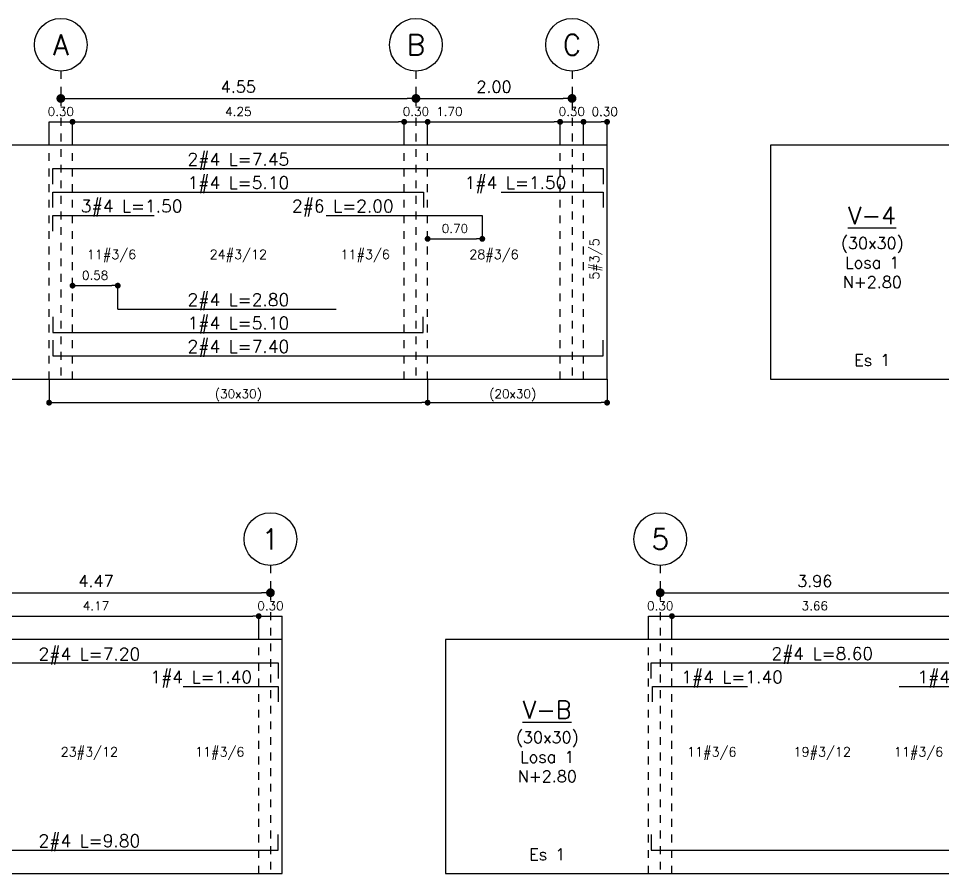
# Model space of a CAD drawing. Header units: millimetres. Extents: x -42 to 124, y -10 to 43.
# Drawn here: x 63.58 to 75.42, y 29.48 to 40.45 of the extents above; entities that cross this region are included whole.
import ezdxf
from ezdxf.enums import TextEntityAlignment as Align

# ---------------------------------------------------------------- set-up
doc = ezdxf.new("R2010")
doc.units = ezdxf.units.MM
doc.header["$LTSCALE"] = 0.01
doc.header["$PDMODE"] = 3
doc.linetypes.add('DASHDOT', pattern=[1, 0.5, -0.25, 0, -0.25])
doc.linetypes.add('DASHED2', pattern=[0.375, 0.25, -0.125])
for name, color, linetype in [('FC_BORDES', 4, 'Continuous'), ('FC_CIRCULO DE EJES', 3, 'Continuous'), ('FC_COTAS', 1, 'Continuous'), ('FC_COTAS @ 75', 1, 'Continuous'), ('FC_COTAS EJES', 1, 'Continuous'), ('FC_COTAS EJES @ 75', 1, 'Continuous'), ('FC_EJES', 1, 'DASHDOT'), ('FC_PROYECCION', 6, 'DASHED2'), ('FC_R-175', 5, 'Continuous'), ('FC_R-175 @ 75', 5, 'Continuous'), ('FC_R-60', 11, 'Continuous'), ('FC_R-80', 11, 'Continuous'), ('FC_R-80 @ 75', 11, 'Continuous'), ('FC_REFUERZO', 5, 'Continuous')]:
    doc.layers.add(name, color=color, linetype=linetype)
doc.styles.add('FC_TEXT', font='romans.shx', dxfattribs={"height": 0.002})
doc.styles.add('FC_TEXT1', font='romans.shx')
doc.styles.get("Standard").update_dxf_attribs({"font": 'romans.shx'})
doc.dimstyles.new('FC_COTAS', dxfattribs={"dimtxt": 0.0015, "dimasz": 0.001, "dimexe": 0, "dimexo": 0, "dimgap": 0.001, "dimtad": 1, "dimtih": 1, "dimtoh": 1, "dimzin": 0, "dimdsep": 46, "dimtxsty": 'FC_TEXT1', "dimblk": 'DOT', "dimcen": 0.09, "dimclrd": 256, "dimclre": 256, "dimclrt": 256, "dimadec": 0, "dimazin": 0, "dimtfac": 1, "dimtix": 1, "dimtmove": 2, "dimatfit": 3, "dimfxl": 1.002, "dimtolj": 1, "dimtzin": 0, "dimlwd": -1, "dimarcsym": 0})
doc.dimstyles.new('FC_COTAS EJES', dxfattribs={"dimtxt": 0.002, "dimasz": 0.0015, "dimexe": 0, "dimexo": 0, "dimgap": 0.001, "dimtad": 1, "dimtih": 1, "dimtoh": 1, "dimzin": 0, "dimdsep": 46, "dimtxsty": 'FC_TEXT1', "dimblk": 'DOT', "dimcen": 0.09, "dimclrd": 256, "dimclre": 256, "dimclrt": 256, "dimadec": 0, "dimazin": 0, "dimtfac": 1, "dimtix": 1, "dimtmove": 2, "dimatfit": 3, "dimfxl": 1.002, "dimtolj": 1, "dimtzin": 0, "dimlwd": -1, "dimarcsym": 0})

# ---------------------------------------------------------------- blocks, each defined once
blk = doc.blocks.new('FC_B_Eje')
at = {"layer": 'FC_CIRCULO DE EJES', "ltscale": 1.5}
blk.add_circle((0, 0), 0.0045, dxfattribs=at)
at = {"ltscale": 1.5, "style": 'FC_TEXT1'}
blk.add_attdef('EJE', text='', height=0.0035, dxfattribs=at).set_placement((0, 0), align=Align.MIDDLE_CENTER)
blk = doc.blocks.new('*D455')
at = {"layer": 'Defpoints', "color": 0, "ltscale": 0.6, "transparency": 16777216}
for p in [(64.276, 39.121), (63.976, 38.821), (64.276, 38.821)]:
    blk.add_point(p, dxfattribs=at)
at = {"layer": 'FC_COTAS', "lineweight": -2, "ltscale": 0.6, "transparency": 16777216}
for p, q in [((63.976, 38.821), (63.976, 39.121)), ((64.276, 38.821), (64.276, 39.121))]:
    blk.add_line(p, q, dxfattribs=at)
at = {"layer": 'FC_COTAS', "ltscale": 0.6, "transparency": 16777216}
blk.add_line((63.976, 39.121), (64.276, 39.121), dxfattribs=at)
at = {"layer": 'FC_COTAS', "ltscale": 0.6, "transparency": 16777216, "insert": (64.126, 39.253), "char_height": 0.1125, "attachment_point": 5, "style": 'FC_TEXT1', "bg_fill": 3, "box_fill_scale": 1.1, "bg_fill_color": 256, "bg_fill_true_color": 13158600, "bg_fill_transparency": 0}
blk.add_mtext('\\A1;0.30', dxfattribs=at)
blk = doc.blocks.new('_Dot')
at = {"color": 0, "linetype": 'ByBlock', "lineweight": -2}
blk.add_line((-0.5, 0), (-1, 0), dxfattribs=at)
at = {"color": 0, "linetype": 'ByBlock', "const_width": 0.5}
blk.add_lwpolyline([(-0.25, 0, 1), (0.25, 0, 1)], format="xyb", close=True, dxfattribs=at)
blk = doc.blocks.new('*D456')
at = {"layer": 'Defpoints', "color": 0, "ltscale": 0.6, "transparency": 16777216}
for p in [(68.526, 39.121), (64.276, 38.821), (68.526, 38.821)]:
    blk.add_point(p, dxfattribs=at)
at = {"layer": 'FC_COTAS', "lineweight": -2, "ltscale": 0.6, "transparency": 16777216}
for p, q in [((64.276, 38.821), (64.276, 39.121)), ((68.526, 38.821), (68.526, 39.121))]:
    blk.add_line(p, q, dxfattribs=at)
at = {"layer": 'FC_COTAS', "ltscale": 0.6, "transparency": 16777216}
blk.add_line((64.351, 39.121), (68.451, 39.121), dxfattribs=at)
at = {"layer": 'FC_COTAS', "ltscale": 0.6, "transparency": 16777216, "xscale": 0.075, "yscale": 0.075, "zscale": 0.075, "rotation": 180}
blk.add_blockref('_Dot', (64.276, 39.121), dxfattribs=at)
at = {"layer": 'FC_COTAS', "ltscale": 0.6, "transparency": 16777216, "xscale": 0.075, "yscale": 0.075, "zscale": 0.075}
blk.add_blockref('_Dot', (68.526, 39.121), dxfattribs=at)
at = {"layer": 'FC_COTAS', "ltscale": 0.6, "transparency": 16777216, "insert": (66.401, 39.253), "char_height": 0.1125, "attachment_point": 5, "style": 'FC_TEXT1'}
blk.add_mtext('\\A1;4.25', dxfattribs=at)
blk = doc.blocks.new('*D457')
at = {"layer": 'Defpoints', "color": 0, "ltscale": 0.6, "transparency": 16777216}
for p in [(68.826, 39.121), (68.526, 38.821), (68.826, 38.821)]:
    blk.add_point(p, dxfattribs=at)
at = {"layer": 'FC_COTAS', "lineweight": -2, "ltscale": 0.6, "transparency": 16777216}
for p, q in [((68.526, 38.821), (68.526, 39.121)), ((68.826, 38.821), (68.826, 39.121))]:
    blk.add_line(p, q, dxfattribs=at)
at = {"layer": 'FC_COTAS', "ltscale": 0.6, "transparency": 16777216}
blk.add_line((68.526, 39.121), (68.826, 39.121), dxfattribs=at)
at = {"layer": 'FC_COTAS', "ltscale": 0.6, "transparency": 16777216, "insert": (68.676, 39.253), "char_height": 0.1125, "attachment_point": 5, "style": 'FC_TEXT1', "bg_fill": 3, "box_fill_scale": 1.1, "bg_fill_color": 256, "bg_fill_true_color": 13158600, "bg_fill_transparency": 0}
blk.add_mtext('\\A1;0.30', dxfattribs=at)
blk = doc.blocks.new('*D430')
at = {"layer": 'Defpoints', "color": 0, "ltscale": 0.6, "transparency": 16777216}
for p in [(70.523, 39.121), (68.826, 38.821), (70.523, 38.821)]:
    blk.add_point(p, dxfattribs=at)
at = {"layer": 'FC_COTAS', "lineweight": -2, "ltscale": 0.6, "transparency": 16777216}
for p, q in [((68.826, 38.821), (68.826, 39.121)), ((70.523, 38.821), (70.523, 39.121))]:
    blk.add_line(p, q, dxfattribs=at)
at = {"layer": 'FC_COTAS', "ltscale": 0.6, "transparency": 16777216}
blk.add_line((68.901, 39.121), (70.448, 39.121), dxfattribs=at)
at = {"layer": 'FC_COTAS', "ltscale": 0.6, "transparency": 16777216, "xscale": 0.075, "yscale": 0.075, "zscale": 0.075, "rotation": 180}
blk.add_blockref('_Dot', (68.826, 39.121), dxfattribs=at)
at = {"layer": 'FC_COTAS', "ltscale": 0.6, "transparency": 16777216, "xscale": 0.075, "yscale": 0.075, "zscale": 0.075}
blk.add_blockref('_Dot', (70.523, 39.121), dxfattribs=at)
at = {"layer": 'FC_COTAS', "ltscale": 0.6, "transparency": 16777216, "insert": (69.105, 39.253), "char_height": 0.1125, "attachment_point": 5, "style": 'FC_TEXT1'}
blk.add_mtext('\\A1;1.70', dxfattribs=at)
blk = doc.blocks.new('*D458')
at = {"layer": 'Defpoints', "color": 0, "ltscale": 0.6, "transparency": 16777216}
for p in [(64.126, 39.421), (68.676, 39.421), (68.676, 39.421)]:
    blk.add_point(p, dxfattribs=at)
at = {"layer": 'FC_COTAS EJES', "ltscale": 0.6, "transparency": 16777216}
blk.add_line((64.238, 39.421), (68.563, 39.421), dxfattribs=at)
at = {"layer": 'FC_COTAS EJES', "ltscale": 0.6, "transparency": 16777216, "xscale": 0.1125, "yscale": 0.1125, "zscale": 0.1125, "rotation": 180}
blk.add_blockref('_Dot', (64.126, 39.421), dxfattribs=at)
at = {"layer": 'FC_COTAS EJES', "ltscale": 0.6, "transparency": 16777216, "xscale": 0.1125, "yscale": 0.1125, "zscale": 0.1125}
blk.add_blockref('_Dot', (68.676, 39.421), dxfattribs=at)
at = {"layer": 'FC_COTAS EJES', "ltscale": 0.6, "transparency": 16777216, "insert": (66.401, 39.571), "char_height": 0.15, "attachment_point": 5, "style": 'FC_TEXT1'}
blk.add_mtext('\\A1;4.55', dxfattribs=at)
blk = doc.blocks.new('*D459')
at = {"layer": 'Defpoints', "color": 0, "ltscale": 0.6, "transparency": 16777216}
for p in [(68.676, 39.421), (70.676, 39.421), (70.676, 39.421)]:
    blk.add_point(p, dxfattribs=at)
at = {"layer": 'FC_COTAS EJES', "ltscale": 0.6, "transparency": 16777216}
blk.add_line((68.788, 39.421), (70.563, 39.421), dxfattribs=at)
at = {"layer": 'FC_COTAS EJES', "ltscale": 0.6, "transparency": 16777216, "xscale": 0.1125, "yscale": 0.1125, "zscale": 0.1125, "rotation": 180}
blk.add_blockref('_Dot', (68.676, 39.421), dxfattribs=at)
at = {"layer": 'FC_COTAS EJES', "ltscale": 0.6, "transparency": 16777216, "xscale": 0.1125, "yscale": 0.1125, "zscale": 0.1125}
blk.add_blockref('_Dot', (70.676, 39.421), dxfattribs=at)
at = {"layer": 'FC_COTAS EJES', "ltscale": 0.6, "transparency": 16777216, "insert": (69.676, 39.571), "char_height": 0.15, "attachment_point": 5, "style": 'FC_TEXT1'}
blk.add_mtext('\\A1;2.00', dxfattribs=at)
blk = doc.blocks.new('*D431')
at = {"layer": 'Defpoints', "color": 0, "ltscale": 0.6, "transparency": 16777216}
for p in [(70.823, 39.121), (70.523, 38.821), (70.823, 38.821)]:
    blk.add_point(p, dxfattribs=at)
at = {"layer": 'FC_COTAS', "lineweight": -2, "ltscale": 0.6, "transparency": 16777216}
for p, q in [((70.523, 38.821), (70.523, 39.121)), ((70.823, 38.821), (70.823, 39.121))]:
    blk.add_line(p, q, dxfattribs=at)
at = {"layer": 'FC_COTAS', "ltscale": 0.6, "transparency": 16777216}
blk.add_line((70.523, 39.121), (70.823, 39.121), dxfattribs=at)
at = {"layer": 'FC_COTAS', "ltscale": 0.6, "transparency": 16777216, "insert": (70.673, 39.253), "char_height": 0.1125, "attachment_point": 5, "style": 'FC_TEXT1'}
blk.add_mtext('\\A1;0.30', dxfattribs=at)
blk = doc.blocks.new('*D429')
at = {"layer": 'Defpoints', "color": 0, "ltscale": 0.6, "transparency": 16777216}
for p in [(71.125, 39.121), (70.823, 38.821), (71.125, 38.821)]:
    blk.add_point(p, dxfattribs=at)
at = {"layer": 'FC_COTAS', "lineweight": -2, "ltscale": 0.6, "transparency": 16777216}
for p, q in [((70.823, 38.821), (70.823, 39.121)), ((71.125, 38.821), (71.125, 39.121))]:
    blk.add_line(p, q, dxfattribs=at)
at = {"layer": 'FC_COTAS', "ltscale": 0.6, "transparency": 16777216}
blk.add_line((70.898, 39.121), (71.05, 39.121), dxfattribs=at)
at = {"layer": 'FC_COTAS', "ltscale": 0.6, "transparency": 16777216, "xscale": 0.075, "yscale": 0.075, "zscale": 0.075, "rotation": 180}
blk.add_blockref('_Dot', (70.823, 39.121), dxfattribs=at)
at = {"layer": 'FC_COTAS', "ltscale": 0.6, "transparency": 16777216, "xscale": 0.075, "yscale": 0.075, "zscale": 0.075}
blk.add_blockref('_Dot', (71.125, 39.121), dxfattribs=at)
at = {"layer": 'FC_COTAS', "ltscale": 0.6, "transparency": 16777216, "insert": (71.095, 39.252), "char_height": 0.1125, "attachment_point": 5, "style": 'FC_TEXT1'}
blk.add_mtext('\\A1;0.30', dxfattribs=at)
blk = doc.blocks.new('*D426')
at = {"layer": 'Defpoints', "color": 0, "ltscale": 0.6, "transparency": 16777216}
for p in [(63.976, 35.821), (68.826, 35.821), (68.826, 35.521)]:
    blk.add_point(p, dxfattribs=at)
at = {"layer": 'FC_COTAS', "lineweight": -2, "ltscale": 0.6, "transparency": 16777216}
for p, q in [((63.976, 35.821), (63.976, 35.521)), ((68.826, 35.821), (68.826, 35.521))]:
    blk.add_line(p, q, dxfattribs=at)
at = {"layer": 'FC_COTAS', "ltscale": 0.6, "transparency": 16777216}
blk.add_line((64.051, 35.521), (68.751, 35.521), dxfattribs=at)
at = {"layer": 'FC_COTAS', "ltscale": 0.6, "transparency": 16777216, "xscale": 0.075, "yscale": 0.075, "zscale": 0.075, "rotation": 180}
blk.add_blockref('_Dot', (63.976, 35.521), dxfattribs=at)
at = {"layer": 'FC_COTAS', "ltscale": 0.6, "transparency": 16777216, "xscale": 0.075, "yscale": 0.075, "zscale": 0.075}
blk.add_blockref('_Dot', (68.826, 35.521), dxfattribs=at)
at = {"layer": 'FC_COTAS', "ltscale": 0.6, "transparency": 16777216, "insert": (66.401, 35.615), "char_height": 0.1125, "attachment_point": 5, "style": 'FC_TEXT1'}
blk.add_mtext('\\A1;(30x30)', dxfattribs=at)
blk = doc.blocks.new('*D427')
at = {"layer": 'Defpoints', "color": 0, "ltscale": 0.6, "transparency": 16777216}
for p in [(68.826, 35.821), (71.125, 35.821), (71.125, 35.521)]:
    blk.add_point(p, dxfattribs=at)
at = {"layer": 'FC_COTAS', "lineweight": -2, "ltscale": 0.6, "transparency": 16777216}
for p, q in [((68.826, 35.821), (68.826, 35.521)), ((71.125, 35.821), (71.125, 35.521))]:
    blk.add_line(p, q, dxfattribs=at)
at = {"layer": 'FC_COTAS', "ltscale": 0.6, "transparency": 16777216}
blk.add_line((68.901, 35.521), (71.05, 35.521), dxfattribs=at)
at = {"layer": 'FC_COTAS', "ltscale": 0.6, "transparency": 16777216, "xscale": 0.075, "yscale": 0.075, "zscale": 0.075, "rotation": 180}
blk.add_blockref('_Dot', (68.826, 35.521), dxfattribs=at)
at = {"layer": 'FC_COTAS', "ltscale": 0.6, "transparency": 16777216, "xscale": 0.075, "yscale": 0.075, "zscale": 0.075}
blk.add_blockref('_Dot', (71.125, 35.521), dxfattribs=at)
at = {"layer": 'FC_COTAS', "ltscale": 0.6, "transparency": 16777216, "insert": (69.916, 35.615), "char_height": 0.1125, "attachment_point": 5, "style": 'FC_TEXT1'}
blk.add_mtext('\\A1;(20x30)', dxfattribs=at)
blk = doc.blocks.new('*D480')
at = {"layer": 'Defpoints', "color": 0, "ltscale": 0.6, "transparency": 16777216}
for p in [(62.342, 33.084), (66.812, 33.084), (66.812, 33.084)]:
    blk.add_point(p, dxfattribs=at)
at = {"layer": 'FC_COTAS', "ltscale": 0.6, "transparency": 16777216}
blk.add_line((62.454, 33.084), (66.699, 33.084), dxfattribs=at)
at = {"layer": 'FC_COTAS', "ltscale": 0.6, "transparency": 16777216, "xscale": 0.1125, "yscale": 0.1125, "zscale": 0.1125, "rotation": 180}
blk.add_blockref('_Dot', (62.342, 33.084), dxfattribs=at)
at = {"layer": 'FC_COTAS', "ltscale": 0.6, "transparency": 16777216, "xscale": 0.1125, "yscale": 0.1125, "zscale": 0.1125}
blk.add_blockref('_Dot', (66.812, 33.084), dxfattribs=at)
at = {"layer": 'FC_COTAS', "ltscale": 0.6, "transparency": 16777216, "insert": (64.577, 33.234), "char_height": 0.15, "attachment_point": 5, "style": 'FC_TEXT1'}
blk.add_mtext('\\A1;4.47', dxfattribs=at)
blk = doc.blocks.new('*D485')
at = {"layer": 'Defpoints', "color": 0, "ltscale": 0.6, "transparency": 16777216}
for p in [(66.662, 32.784), (62.492, 32.484), (66.662, 32.484)]:
    blk.add_point(p, dxfattribs=at)
at = {"layer": 'FC_COTAS', "lineweight": -2, "ltscale": 0.6, "transparency": 16777216}
for p, q in [((62.492, 32.484), (62.492, 32.784)), ((66.662, 32.484), (66.662, 32.784))]:
    blk.add_line(p, q, dxfattribs=at)
at = {"layer": 'FC_COTAS', "ltscale": 0.6, "transparency": 16777216}
blk.add_line((62.567, 32.784), (66.587, 32.784), dxfattribs=at)
at = {"layer": 'FC_COTAS', "ltscale": 0.6, "transparency": 16777216, "xscale": 0.075, "yscale": 0.075, "zscale": 0.075, "rotation": 180}
blk.add_blockref('_Dot', (62.492, 32.784), dxfattribs=at)
at = {"layer": 'FC_COTAS', "ltscale": 0.6, "transparency": 16777216, "xscale": 0.075, "yscale": 0.075, "zscale": 0.075}
blk.add_blockref('_Dot', (66.662, 32.784), dxfattribs=at)
at = {"layer": 'FC_COTAS', "ltscale": 0.6, "transparency": 16777216, "insert": (64.577, 32.916), "char_height": 0.1125, "attachment_point": 5, "style": 'FC_TEXT1'}
blk.add_mtext('\\A1;4.17', dxfattribs=at)
blk = doc.blocks.new('*D486')
at = {"layer": 'Defpoints', "color": 0, "ltscale": 0.6, "transparency": 16777216}
for p in [(66.962, 32.784), (66.662, 32.484), (66.962, 32.484)]:
    blk.add_point(p, dxfattribs=at)
at = {"layer": 'FC_COTAS', "lineweight": -2, "ltscale": 0.6, "transparency": 16777216}
for p, q in [((66.662, 32.484), (66.662, 32.784)), ((66.962, 32.484), (66.962, 32.784))]:
    blk.add_line(p, q, dxfattribs=at)
at = {"layer": 'FC_COTAS', "ltscale": 0.6, "transparency": 16777216}
blk.add_line((66.662, 32.784), (66.962, 32.784), dxfattribs=at)
at = {"layer": 'FC_COTAS', "ltscale": 0.6, "transparency": 16777216, "insert": (66.812, 32.916), "char_height": 0.1125, "attachment_point": 5, "style": 'FC_TEXT1', "bg_fill": 3, "box_fill_scale": 1.1, "bg_fill_color": 256, "bg_fill_true_color": 13158600, "bg_fill_transparency": 0}
blk.add_mtext('\\A1;0.30', dxfattribs=at)
blk = doc.blocks.new('*D487')
at = {"layer": 'Defpoints', "color": 0, "ltscale": 0.6, "transparency": 16777216}
for p in [(71.956, 32.784), (71.656, 32.484), (71.956, 32.484)]:
    blk.add_point(p, dxfattribs=at)
at = {"layer": 'FC_COTAS', "lineweight": -2, "ltscale": 0.6, "transparency": 16777216}
for p, q in [((71.656, 32.484), (71.656, 32.784)), ((71.956, 32.484), (71.956, 32.784))]:
    blk.add_line(p, q, dxfattribs=at)
at = {"layer": 'FC_COTAS', "ltscale": 0.6, "transparency": 16777216}
blk.add_line((71.656, 32.784), (71.956, 32.784), dxfattribs=at)
at = {"layer": 'FC_COTAS', "ltscale": 0.6, "transparency": 16777216, "insert": (71.806, 32.916), "char_height": 0.1125, "attachment_point": 5, "style": 'FC_TEXT1', "bg_fill": 3, "box_fill_scale": 1.1, "bg_fill_color": 256, "bg_fill_true_color": 13158600, "bg_fill_transparency": 0}
blk.add_mtext('\\A1;0.30', dxfattribs=at)
blk = doc.blocks.new('*D488')
at = {"layer": 'Defpoints', "color": 0, "ltscale": 0.6, "transparency": 16777216}
for p in [(75.616, 32.784), (71.956, 32.484), (75.616, 32.484)]:
    blk.add_point(p, dxfattribs=at)
at = {"layer": 'FC_COTAS', "lineweight": -2, "ltscale": 0.6, "transparency": 16777216}
for p, q in [((71.956, 32.484), (71.956, 32.784)), ((75.616, 32.484), (75.616, 32.784))]:
    blk.add_line(p, q, dxfattribs=at)
at = {"layer": 'FC_COTAS', "ltscale": 0.6, "transparency": 16777216}
blk.add_line((72.031, 32.784), (75.541, 32.784), dxfattribs=at)
at = {"layer": 'FC_COTAS', "ltscale": 0.6, "transparency": 16777216, "xscale": 0.075, "yscale": 0.075, "zscale": 0.075, "rotation": 180}
blk.add_blockref('_Dot', (71.956, 32.784), dxfattribs=at)
at = {"layer": 'FC_COTAS', "ltscale": 0.6, "transparency": 16777216, "xscale": 0.075, "yscale": 0.075, "zscale": 0.075}
blk.add_blockref('_Dot', (75.616, 32.784), dxfattribs=at)
at = {"layer": 'FC_COTAS', "ltscale": 0.6, "transparency": 16777216, "insert": (73.786, 32.916), "char_height": 0.1125, "attachment_point": 5, "style": 'FC_TEXT1'}
blk.add_mtext('\\A1;3.66', dxfattribs=at)
blk = doc.blocks.new('*D490')
at = {"layer": 'Defpoints', "color": 0, "ltscale": 0.6, "transparency": 16777216}
for p in [(71.806, 33.084), (75.766, 33.084), (75.766, 33.084)]:
    blk.add_point(p, dxfattribs=at)
at = {"layer": 'FC_COTAS EJES', "ltscale": 0.6, "transparency": 16777216}
blk.add_line((71.919, 33.084), (75.654, 33.084), dxfattribs=at)
at = {"layer": 'FC_COTAS EJES', "ltscale": 0.6, "transparency": 16777216, "xscale": 0.1125, "yscale": 0.1125, "zscale": 0.1125, "rotation": 180}
blk.add_blockref('_Dot', (71.806, 33.084), dxfattribs=at)
at = {"layer": 'FC_COTAS EJES', "ltscale": 0.6, "transparency": 16777216, "xscale": 0.1125, "yscale": 0.1125, "zscale": 0.1125}
blk.add_blockref('_Dot', (75.766, 33.084), dxfattribs=at)
at = {"layer": 'FC_COTAS EJES', "ltscale": 0.6, "transparency": 16777216, "insert": (73.786, 33.234), "char_height": 0.15, "attachment_point": 5, "style": 'FC_TEXT1'}
blk.add_mtext('\\A1;3.96', dxfattribs=at)
blk = doc.blocks.new('*D424')
at = {"layer": 'Defpoints', "color": 0, "ltscale": 0.6, "transparency": 16777216}
for p in [(64.276, 37.021), (64.856, 37.021), (64.856, 36.721)]:
    blk.add_point(p, dxfattribs=at)
at = {"layer": 'FC_COTAS', "ltscale": 0.6, "transparency": 16777216}
blk.add_line((64.351, 37.021), (64.781, 37.021), dxfattribs=at)
at = {"layer": 'FC_COTAS', "lineweight": -2, "ltscale": 0.6, "transparency": 16777216}
blk.add_line((64.856, 36.721), (64.856, 37.021), dxfattribs=at)
at = {"layer": 'FC_COTAS', "ltscale": 0.6, "transparency": 16777216, "xscale": 0.075, "yscale": 0.075, "zscale": 0.075, "rotation": 180}
blk.add_blockref('_Dot', (64.276, 37.021), dxfattribs=at)
at = {"layer": 'FC_COTAS', "ltscale": 0.6, "transparency": 16777216, "xscale": 0.075, "yscale": 0.075, "zscale": 0.075}
blk.add_blockref('_Dot', (64.856, 37.021), dxfattribs=at)
at = {"layer": 'FC_COTAS', "ltscale": 0.6, "transparency": 16777216, "insert": (64.566, 37.153), "char_height": 0.1125, "attachment_point": 5, "style": 'FC_TEXT1'}
blk.add_mtext('\\A1;0.58', dxfattribs=at)
blk = doc.blocks.new('*D442')
at = {"layer": 'Defpoints', "color": 0, "ltscale": 0.6, "transparency": 16777216}
for p in [(69.526, 37.921), (68.826, 37.621), (69.526, 37.621)]:
    blk.add_point(p, dxfattribs=at)
at = {"layer": 'FC_COTAS', "lineweight": -2, "ltscale": 0.6, "transparency": 16777216}
blk.add_line((69.526, 37.921), (69.526, 37.621), dxfattribs=at)
at = {"layer": 'FC_COTAS', "ltscale": 0.6, "transparency": 16777216}
blk.add_line((68.901, 37.621), (69.451, 37.621), dxfattribs=at)
at = {"layer": 'FC_COTAS', "ltscale": 0.6, "transparency": 16777216, "xscale": 0.075, "yscale": 0.075, "zscale": 0.075, "rotation": 180}
blk.add_blockref('_Dot', (68.826, 37.621), dxfattribs=at)
at = {"layer": 'FC_COTAS', "ltscale": 0.6, "transparency": 16777216, "xscale": 0.075, "yscale": 0.075, "zscale": 0.075}
blk.add_blockref('_Dot', (69.526, 37.621), dxfattribs=at)
at = {"layer": 'FC_COTAS', "ltscale": 0.6, "transparency": 16777216, "insert": (69.176, 37.753), "char_height": 0.1125, "attachment_point": 5, "style": 'FC_TEXT1'}
blk.add_mtext('\\A1;0.70', dxfattribs=at)

msp = doc.modelspace()

# ---------------------------------------------------------------- linework, layer by layer
at = {"layer": 'FC_BORDES'}
for points in [[(61.376, 35.821), (71.125, 35.821), (71.125, 38.821), (61.376, 38.821)], [(73.22, 35.821), (80.97, 35.821), (80.97, 38.821), (73.22, 38.821)], [(47.532, 29.484), (66.962, 29.484), (66.962, 32.484), (47.532, 32.484)], [(69.056, 29.484), (79.966, 29.484), (79.966, 32.484), (69.056, 32.484)]]:
    msp.add_lwpolyline(points, close=True, dxfattribs=at)
at = {"layer": 'FC_EJES', "ltscale": 0.6}
for p, q in [((64.126, 39.771), (64.126, 35.821)), ((68.676, 39.771), (68.676, 35.821)), ((70.676, 39.771), (70.676, 35.821)), ((66.812, 33.434), (66.812, 29.484)), ((71.806, 33.434), (71.806, 29.484))]:
    msp.add_line(p, q, dxfattribs=at)
at = {"layer": 'FC_PROYECCION', "ltscale": 0.6}
for p, q in [((63.976, 35.821), (63.976, 38.821)), ((64.276, 35.821), (64.276, 38.821)), ((68.526, 35.821), (68.526, 38.821)), ((68.826, 35.821), (68.826, 38.821)), ((70.523, 35.821), (70.523, 38.821)), ((70.823, 35.821), (70.823, 38.821)), ((66.662, 29.484), (66.662, 32.484)), ((71.656, 29.484), (71.656, 32.484)), ((71.956, 29.484), (71.956, 32.484))]:
    msp.add_line(p, q, dxfattribs=at)
at = {"layer": 'FC_REFUERZO'}
for p, q in [((67.526, 37.921), (69.526, 37.921)), ((64.856, 36.721), (67.656, 36.721)), ((74.866, 31.884), (76.666, 31.884))]:
    msp.add_line(p, q, dxfattribs=at)
for points in [[(64.026, 38.321), (64.026, 38.521), (71.075, 38.521), (71.075, 38.321)], [(64.026, 38.021), (64.026, 38.221), (68.771, 38.221), (68.771, 38.021)], [(69.766, 38.221), (71.075, 38.221), (71.075, 38.021)], [(64.026, 37.721), (64.026, 37.921), (65.322, 37.921)], [(64.026, 36.621), (64.026, 36.421), (68.768, 36.421), (68.768, 36.621)], [(64.026, 36.321), (64.026, 36.121), (71.075, 36.121), (71.075, 36.321)], [(59.892, 32.184), (66.912, 32.184), (66.912, 31.984)], [(71.691, 31.984), (71.691, 32.184), (79.916, 32.184), (79.916, 31.984)], [(65.692, 31.884), (66.912, 31.884), (66.912, 31.684)], [(71.706, 31.684), (71.706, 31.884), (72.926, 31.884)], [(57.292, 29.784), (66.912, 29.784), (66.912, 29.984)], [(71.691, 29.984), (71.691, 29.784), (79.916, 29.784), (79.916, 29.984)]]:
    msp.add_lwpolyline(points, dxfattribs=at)

# ---------------------------------------------------------------- block references
at = {"layer": 'FC_R-175'}
ref = msp.add_blockref('FC_B_Eje', (64.126, 40.109), dxfattribs=dict(at, xscale=75, yscale=75, zscale=75))
ref.add_attrib('EJE', 'A', dxfattribs={"layer": '0', "color": 0, "ltscale": 1.5, "height": 0.263, "style": 'FC_TEXT1'}).set_placement((64.126, 40.109), align=Align.MIDDLE_CENTER)
ref = msp.add_blockref('FC_B_Eje', (68.676, 40.109), dxfattribs=dict(at, xscale=75, yscale=75, zscale=75))
ref.add_attrib('EJE', 'B', dxfattribs={"layer": '0', "color": 0, "ltscale": 1.5, "height": 0.263, "style": 'FC_TEXT1'}).set_placement((68.676, 40.109), align=Align.MIDDLE_CENTER)
ref = msp.add_blockref('FC_B_Eje', (70.676, 40.109), dxfattribs=dict(at, xscale=75, yscale=75, zscale=75))
ref.add_attrib('EJE', 'C', dxfattribs={"layer": '0', "color": 0, "ltscale": 1.5, "height": 0.263, "style": 'FC_TEXT1'}).set_placement((70.676, 40.109), align=Align.MIDDLE_CENTER)
ref = msp.add_blockref('FC_B_Eje', (66.812, 33.772), dxfattribs=dict(at, xscale=75, yscale=75, zscale=75))
ref.add_attrib('EJE', '1', dxfattribs={"layer": '0', "color": 0, "ltscale": 1.5, "height": 0.263, "style": 'FC_TEXT1'}).set_placement((66.812, 33.772), align=Align.MIDDLE_CENTER)
ref = msp.add_blockref('FC_B_Eje', (71.806, 33.772), dxfattribs=dict(at, xscale=75, yscale=75, zscale=75))
ref.add_attrib('EJE', '5', dxfattribs={"layer": '0', "color": 0, "ltscale": 1.5, "height": 0.263, "style": 'FC_TEXT1'}).set_placement((71.806, 33.772), align=Align.MIDDLE_CENTER)

# ---------------------------------------------------------------- texts
at = {"layer": 'FC_R-175 @ 75', "char_height": 0.225, "width": 1.05225, "attachment_point": 5, "style": 'FC_TEXT'}
for s, insert in [('{\\LV-4}', (74.52, 37.921)), ('{\\LV-B}', (70.356, 31.584))]:
    msp.add_mtext(s, dxfattribs=dict(at, insert=insert))
at = {"layer": 'FC_R-60'}
msp.add_text('5#3/5', height=0.12, rotation=90, dxfattribs=at).set_placement((71.024, 37.362), align=Align.CENTER)
for s, p in [('11#3/6', (64.776, 37.362)), ('24#3/12', (66.401, 37.362)), ('11#3/6', (68.026, 37.362)), ('28#3/6', (69.676, 37.362)), ('23#3/12', (64.492, 30.984)), ('11#3/6', (66.162, 30.984)), ('11#3/6', (72.466, 30.984)), ('19#3/12', (73.882, 30.984)), ('11#3/6', (75.116, 30.984))]:
    msp.add_text(s, height=0.12, dxfattribs=at).set_placement(p, align=Align.CENTER)
at = {"layer": 'FC_R-80'}
for s, p in [('2#4 L=7.45', (66.401, 38.561)), ('1#4 L=5.10', (66.401, 38.261)), ('1#4 L=1.50', (69.951, 38.261)), ('3#4 L=1.50', (65.034, 37.961)), ('2#6 L=2.00', (67.739, 37.961)), ('2#4 L=2.80', (66.401, 36.761)), ('1#4 L=5.10', (66.401, 36.461)), ('2#4 L=7.40', (66.401, 36.161)), ('2#4 L=7.20', (64.492, 32.218)), ('2#4 L=8.60', (73.882, 32.224)), ('1#4 L=1.40', (65.925, 31.924)), ('1#4 L=1.40', (72.726, 31.924)), ('1#4 L=1.80', (75.753, 31.924)), ('2#4 L=9.80', (64.492, 29.824))]:
    msp.add_text(s, height=0.16, dxfattribs=at).set_placement(p, align=Align.CENTER)
at = {"layer": 'FC_R-80 @ 75', "char_height": 0.15, "width": 1.88721, "attachment_point": 5, "style": 'FC_TEXT'}
for insert in [(74.523, 36.817), (70.359, 30.48)]:
    msp.add_mtext('(30x30)\\PLosa 1  \\PN+2.80\\P\\P\\P\\PEs 1', dxfattribs=dict(at, insert=insert))

# ---------------------------------------------------------------- dimensions: what is measured, and where the dimension line sits
at = {"layer": 'FC_COTAS @ 75', "ltscale": 0.6}
for base, p1, p2, picture, middle in [((70.823, 39.121), (70.523, 38.821), (70.823, 38.821), '*D431', (70.673, 39.253)), ((71.125, 39.121), (70.823, 38.821), (71.125, 38.821), '*D429', (71.095, 39.252))]:
    dim = msp.add_linear_dim(base=base, p1=p1, p2=p2, dimstyle='FC_COTAS', override={"dimscale": 75, "dimtix": 1, "dimtofl": 1, "dimtmove": 2, "dimatfit": 3}, dxfattribs=at)
    dim.commit()
    dim.dimension.update_dxf_attribs({"geometry": picture, "text_midpoint": middle, "dimtype": 128})
for base, p1, p2, dimstyle, picture, middle in [((69.526, 37.621), (68.826, 37.621), (69.526, 37.921), 'FC_COTAS', '*D442', (69.176, 37.753)), ((64.856, 37.021), (64.276, 37.021), (64.856, 36.721), 'FC_COTAS', '*D424', (64.566, 37.153)), ((66.812, 33.084), (62.342, 33.084), (66.812, 33.084), 'FC_COTAS EJES', '*D480', (64.577, 33.234)), ((66.662, 32.784), (62.492, 32.484), (66.662, 32.484), 'FC_COTAS', '*D485', (64.577, 32.916))]:
    dim = msp.add_linear_dim(base=base, p1=p1, p2=p2, dimstyle=dimstyle, override={"dimscale": 75, "dimtix": 1, "dimtofl": 1, "dimtmove": 2, "dimatfit": 3}, dxfattribs=at)
    dim.commit()
    dim.dimension.update_dxf_attribs({"geometry": picture, "text_midpoint": middle})
for base, p1, p2, text, picture, middle in [((68.826, 35.521), (63.976, 35.821), (68.826, 35.821), '(30x30)', '*D426', (66.401, 35.615)), ((71.125, 35.521), (68.826, 35.821), (71.125, 35.821), '(20x30)', '*D427', (69.916, 35.615))]:
    dim = msp.add_linear_dim(base=base, p1=p1, p2=p2, text=text, dimstyle='FC_COTAS', override={"dimscale": 75, "dimgap": 0, "dimtix": 1, "dimtofl": 1, "dimtmove": 2, "dimatfit": 3}, dxfattribs=at)
    dim.commit()
    dim.dimension.update_dxf_attribs({"geometry": picture, "text_midpoint": middle, "dimtype": 128})

# ---------------------------------------------------------------- next in the draw order: dimensions: what is measured, and where the dimension line sits
for base, p1, p2, picture, middle in [((64.276, 39.121), (63.976, 38.821), (64.276, 38.821), '*D455', (64.126, 39.253)), ((66.962, 32.784), (66.662, 32.484), (66.962, 32.484), '*D486', (66.812, 32.916)), ((71.956, 32.784), (71.656, 32.484), (71.956, 32.484), '*D487', (71.806, 32.916))]:
    dim = msp.add_linear_dim(base=base, p1=p1, p2=p2, dimstyle='FC_COTAS', override={"dimscale": 75, "dimtix": 1, "dimtofl": 1, "dimtmove": 2, "dimatfit": 3, "dimtfill": 1}, dxfattribs=at)
    dim.commit()
    dim.dimension.update_dxf_attribs({"geometry": picture, "text_midpoint": middle})

# ---------------------------------------------------------------- next in the draw order: dimensions: what is measured, and where the dimension line sits
for base, p1, p2, picture, middle in [((68.526, 39.121), (64.276, 38.821), (68.526, 38.821), '*D456', (66.401, 39.253)), ((75.616, 32.784), (71.956, 32.484), (75.616, 32.484), '*D488', (73.786, 32.916))]:
    dim = msp.add_linear_dim(base=base, p1=p1, p2=p2, dimstyle='FC_COTAS', override={"dimscale": 75, "dimtix": 1, "dimtofl": 1, "dimtmove": 2, "dimatfit": 3}, dxfattribs=at)
    dim.commit()
    dim.dimension.update_dxf_attribs({"geometry": picture, "text_midpoint": middle})
at = {"layer": 'FC_COTAS EJES @ 75', "ltscale": 0.6}
dim = msp.add_linear_dim(base=(75.766, 33.084), p1=(71.806, 33.084), p2=(75.766, 33.084), dimstyle='FC_COTAS EJES', override={"dimscale": 75, "dimtix": 1, "dimtofl": 1, "dimtmove": 2, "dimatfit": 3}, dxfattribs=at)
dim.commit()
dim.dimension.update_dxf_attribs({"geometry": '*D490', "text_midpoint": (73.786, 33.234)})

# ---------------------------------------------------------------- next in the draw order: dimensions: what is measured, and where the dimension line sits
at = {"layer": 'FC_COTAS @ 75', "ltscale": 0.6}
dim = msp.add_linear_dim(base=(68.826, 39.121), p1=(68.526, 38.821), p2=(68.826, 38.821), dimstyle='FC_COTAS', override={"dimscale": 75, "dimtix": 1, "dimtofl": 1, "dimtmove": 2, "dimatfit": 3, "dimtfill": 1}, dxfattribs=at)
dim.commit()
dim.dimension.update_dxf_attribs({"geometry": '*D457', "text_midpoint": (68.676, 39.253)})

# ---------------------------------------------------------------- next in the draw order: dimensions: what is measured, and where the dimension line sits
dim = msp.add_linear_dim(base=(70.523, 39.121), p1=(68.826, 38.821), p2=(70.523, 38.821), dimstyle='FC_COTAS', override={"dimscale": 75, "dimtix": 1, "dimtofl": 1, "dimtmove": 2, "dimatfit": 3}, dxfattribs=at)
dim.commit()
dim.dimension.update_dxf_attribs({"geometry": '*D430', "text_midpoint": (69.105, 39.253), "dimtype": 128})
at = {"layer": 'FC_COTAS EJES @ 75', "ltscale": 0.6}
for base, p1, p2, picture, middle in [((68.676, 39.421), (64.126, 39.421), (68.676, 39.421), '*D458', (66.401, 39.571)), ((70.676, 39.421), (68.676, 39.421), (70.676, 39.421), '*D459', (69.676, 39.571))]:
    dim = msp.add_linear_dim(base=base, p1=p1, p2=p2, dimstyle='FC_COTAS EJES', override={"dimscale": 75, "dimtix": 1, "dimtofl": 1, "dimtmove": 2, "dimatfit": 3}, dxfattribs=at)
    dim.commit()
    dim.dimension.update_dxf_attribs({"geometry": picture, "text_midpoint": middle})

doc.saveas('drawing.dxf')
